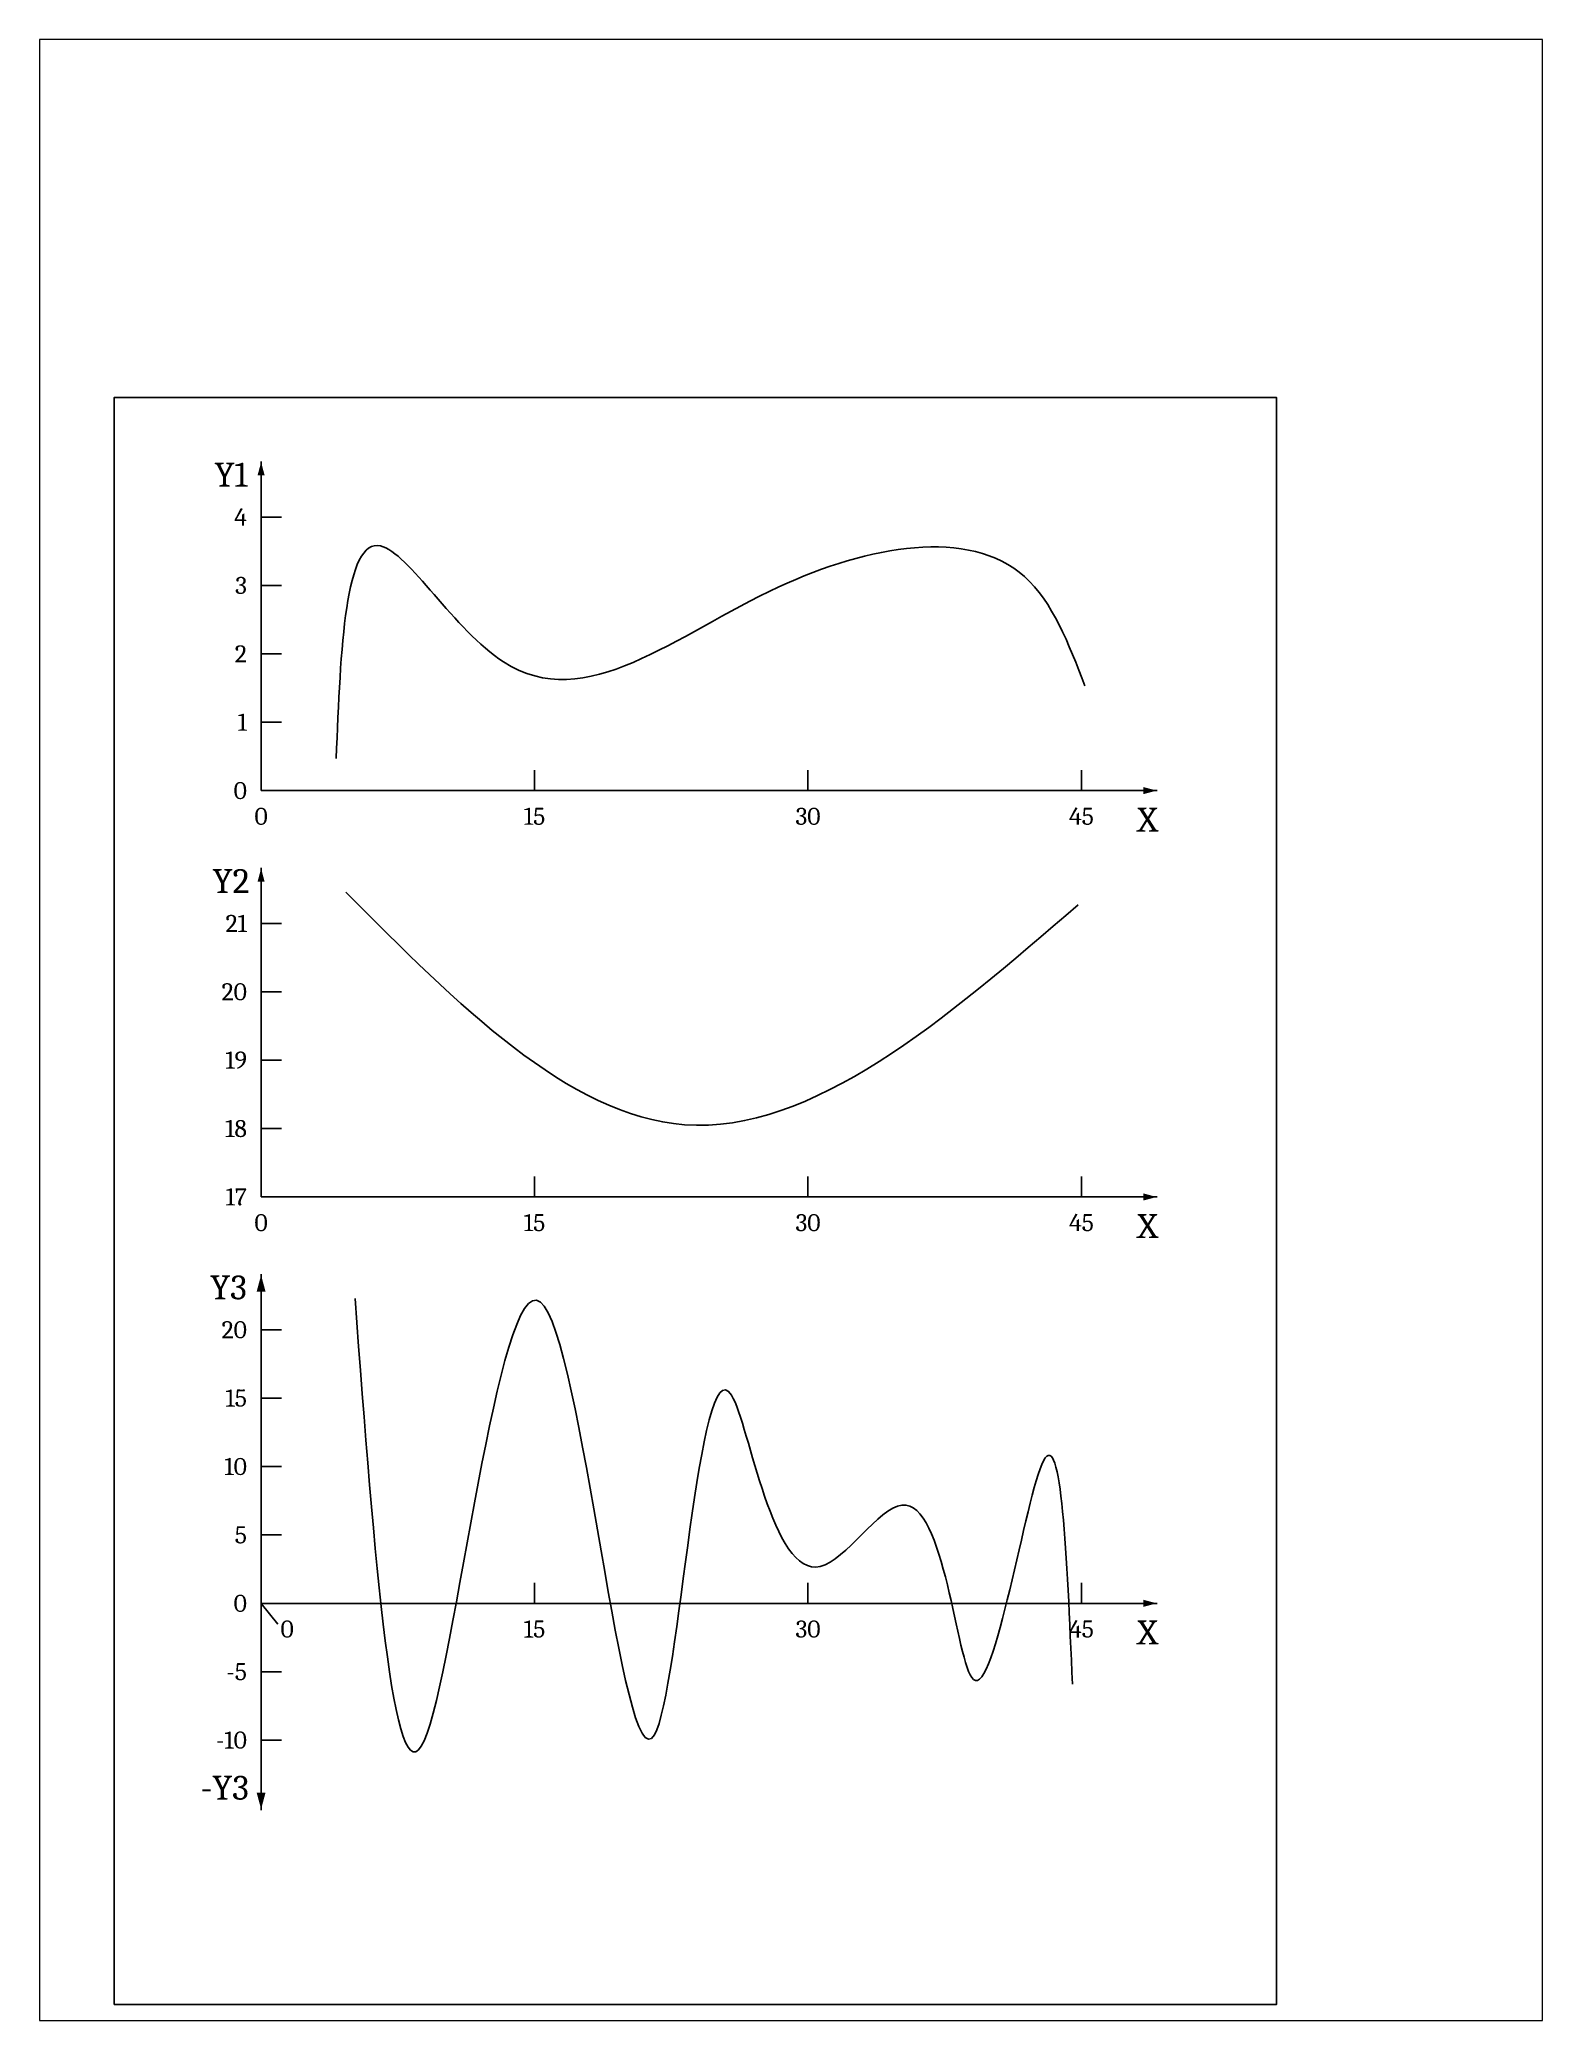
# Paper-space layout 'Présentation1' of a CAD drawing. Extents: x 20 to 179, y 26 to 235.
# The model-space entities are those that its viewports show. They can reach past a viewport. Long polylines and large blocks are cut down to what shows.
import ezdxf

# ---------------------------------------------------------------- set-up
doc = ezdxf.new("R2010")
doc.units = 0
doc.layers.get('0').update_dxf_attribs({"color": 31, "linetype": 'CONTINUOUS', "plot": 0})
for name, color, linetype in [('00.1-SYMBOLS', 3, 'CONTINUOUS'), ('00.3-HATCHING', 3, 'CONTINUOUS'), ('00.4-TEXT', 2, 'CONTINUOUS'), ('01.2-CONTINUOUS-0175', 3, 'CONTINUOUS'), ('01.4-CONTINUOUS-035', 7, 'CONTINUOUS'), ('01.5-CONTINUOUS-050', 4, 'CONTINUOUS')]:
    doc.layers.add(name, color=color, linetype=linetype)
doc.layers.add('00.8-CADRES', color=9, linetype='CONTINUOUS', plot=False)
doc.styles.add('Cambria-2-5', font='Cambria.ttf', dxfattribs={"height": 2.5})
doc.styles.add('Cambria-3-5', font='Cambria.ttf', dxfattribs={"height": 3.5})
doc.styles.add('Latin-2-5', font='ISOCP.SHX', dxfattribs={"height": 2.5})
doc.dimstyles.new('ISO129 TC10', dxfattribs={"dimscale": 0, "dimtxt": 2.5, "dimasz": 2, "dimexe": 1.5, "dimexo": 0, "dimgap": 1, "dimtad": 1, "dimdsep": 46, "dimlunit": 6, "dimtxsty": 'Latin-2-5', "dimblk": 'FL30°iso129', "dimcen": 1.75, "dimclrd": 256, "dimclre": 256, "dimclrt": 2, "dimaunit": 1, "dimadec": 0, "dimazin": 0, "dimtfac": 2.5, "dimtmove": 0, "dimatfit": 0, "dimldrblk": 'FL30°iso129', "dimfxl": 1, "dimtolj": 1, "dimtzin": 0, "dimlwd": -1, "dimlwe": -1, "dimarcsym": 0})

# ---------------------------------------------------------------- blocks, each defined once
blk = doc.blocks.new('FL30°iso129')
blk.add_hatch(color=256).paths.add_polyline_path([(-0.05, 0), (-1.02, 0.26), (-1.02, -0.26)])

msp = doc.modelspace()

# ---------------------------------------------------------------- hatches: boundary and pattern name
at = {"layer": '00.3-HATCHING'}
h = msp.add_hatch(dxfattribs=at)
h.set_pattern_fill('ANGLE', color=256)
h.set_pattern_definition([(0, (83.8855, 30.899), (0, 6.985), [5.08, -1.905]), (90, (83.8855, 30.899), (-6.985, 4e-16), [5.08, -1.905])])
h.paths.add_polyline_path([(130.62, 139.06, 1), (128.62, 139.06, 1)])
h = msp.add_hatch(dxfattribs=at)
h.set_pattern_fill('ANGLE', color=256)
h.set_pattern_definition([(0, (64.5446, 23.372), (0, 6.985), [5.08, -1.905]), (90, (64.5446, 23.372), (-6.985, 4e-16), [5.08, -1.905])])
h.paths.add_polyline_path([(111.28, 131.54, 1), (109.28, 131.54, 1)])
h = msp.add_hatch(dxfattribs=at)
h.set_pattern_fill('ANGLE', color=256)
h.set_pattern_definition([(0, (52.0416, 19.72), (0, 6.985), [5.08, -1.905]), (90, (52.0416, 19.72), (-6.985, 4e-16), [5.08, -1.905])])
h.paths.add_polyline_path([(98.77, 127.89, 1), (96.77, 127.89, 1)])
h = msp.add_hatch(dxfattribs=at)
h.set_pattern_fill('ANGLE', color=256)
h.set_pattern_definition([(0, (42.4614, 14.6076), (0, 6.985), [5.08, -1.905]), (90, (42.4614, 14.6076), (-6.985, 4e-16), [5.08, -1.905])])
h.paths.add_polyline_path([(89.19, 122.77, 1), (87.19, 122.77, 1)])
h = msp.add_hatch(dxfattribs=at)
h.set_pattern_fill('ANGLE', color=256)
h.set_pattern_definition([(0, (29.1465, 10.225), (0, 6.985), [5.08, -1.905]), (90, (29.1465, 10.225), (-6.985, 4e-16), [5.08, -1.905])])
h.paths.add_polyline_path([(75.88, 118.39, 1), (73.88, 118.39, 1)])
h = msp.add_hatch(dxfattribs=at)
h.set_pattern_fill('ANGLE', color=256)
h.set_pattern_definition([(0, (14.0455, 3.9765), (0, 6.985), [5.08, -1.905]), (90, (14.0455, 3.9765), (-6.985, 4e-16), [5.08, -1.905])])
h.paths.add_polyline_path([(60.78, 112.14, 1), (58.78, 112.14, 1)])
h = msp.add_hatch(dxfattribs=at)
h.set_pattern_fill('ANGLE', color=256)
h.set_pattern_definition([(0, (0, 0), (0, 6.985), [5.08, -1.905]), (90, (0, 0), (-6.985, 4e-16), [5.08, -1.905])])
h.paths.add_polyline_path([(46.73, 108.17, 1), (44.73, 108.17, 1)])

# ---------------------------------------------------------------- linework, layer by layer
at = {"layer": '00.1-SYMBOLS'}
msp.add_line((21.48, 58.66), (23.92, 55.62), dxfattribs=at)
at = {"layer": '00.8-CADRES'}
msp.add_lwpolyline([(0, 0), (170, 0), (170, 235), (0, 235)], close=True, dxfattribs=at)
at = {"layer": '01.2-CONTINUOUS-0175'}
for p, q in [((21.48, 217.5), (24.48, 217.5)), ((21.48, 207.5), (24.48, 207.5)), ((21.48, 197.5), (24.48, 197.5)), ((21.48, 187.5), (24.48, 187.5)), ((61.48, 177.5), (61.48, 180.5)), ((101.48, 177.5), (101.48, 180.5)), ((141.48, 177.5), (141.48, 180.5)), ((21.48, 158.08), (24.48, 158.08)), ((21.48, 148.08), (24.48, 148.08)), ((21.48, 138.08), (24.48, 138.08)), ((21.48, 128.08), (24.48, 128.08)), ((61.48, 118.08), (61.48, 121.08)), ((101.48, 118.08), (101.48, 121.08)), ((141.48, 118.08), (141.48, 121.08)), ((21.48, 98.66), (24.48, 98.66)), ((21.48, 88.66), (24.48, 88.66)), ((21.48, 78.66), (24.48, 78.66)), ((21.48, 68.66), (24.48, 68.66)), ((61.48, 58.66), (61.48, 61.66)), ((101.48, 58.66), (101.48, 61.66)), ((141.48, 58.66), (141.48, 61.66)), ((21.48, 48.66), (24.48, 48.66)), ((21.48, 38.66), (24.48, 38.66))]:
    msp.add_line(p, q, dxfattribs=at)
at = {"layer": '01.4-CONTINUOUS-035'}
for p, q in [((21.48, 177.5), (21.48, 224.26)), ((21.48, 177.5), (151.22, 177.5)), ((21.48, 118.08), (21.48, 164.84)), ((21.48, 118.08), (151.22, 118.08)), ((21.48, 30.36), (21.48, 105.42)), ((21.48, 58.66), (151.22, 58.66))]:
    msp.add_line(p, q, dxfattribs=at)
for points in [[(32.47, 182.17), (38.96, 213.28), (56.94, 196.31), (97.21, 207.29), (133.16, 208.79), (141.98, 192.82)], [(33.88, 162.65), (83.4, 128.64), (141.01, 160.8)], [(35.22, 103.22), (45.33, 38.57), (62.34, 102.72), (79.02, 39.45), (90.3, 89.08), (103.27, 64.06), (115.23, 73.02), (125.68, 47.53), (135.95, 79.52), (140.16, 46.83)]]:
    msp.add_spline(points, degree=3, dxfattribs=at)

# ---------------------------------------------------------------- texts
at = {"layer": '00.4-TEXT', "color": 7, "char_height": 3.5, "attachment_point": 2, "style": 'Cambria-3-5'}
for s, insert in [('\\A1;Y{\\H1x;1}', (17.08, 225.45)), ('X', (151.13, 175)), ('\\A1;Y{\\H1x;2}', (17.08, 166.03)), ('X', (151.13, 115.58)), ('\\A1;Y{\\H1x;3}', (16.71, 106.61)), ('X', (151.13, 56.16)), ('\\A1;-Y{\\H1x;3}', (16.15, 33.45))]:
    msp.add_mtext_dynamic_manual_height_columns(s, width=11.2931, gutter_width=10, heights=[0], dxfattribs=dict(at, insert=insert))
at = {"layer": '00.4-TEXT', "char_height": 2.5, "style": 'Cambria-2-5'}
for s, insert, attachment_point in [('4', (19.4, 217.5), 6), ('3', (19.4, 207.5), 6), ('2', (19.4, 197.5), 6), ('1', (19.4, 187.5), 6), ('0', (19.4, 177.5), 6), ('0', (21.48, 175), 2), ('15', (61.48, 175), 2), ('30', (101.48, 175), 2), ('45', (141.48, 175), 2), ('21', (19.4, 158.08), 6), ('20', (19.4, 148.08), 6), ('19', (19.4, 138.08), 6), ('18', (19.4, 128.08), 6), ('17', (19.4, 118.08), 6), ('0', (21.48, 115.58), 2), ('15', (61.48, 115.58), 2), ('30', (101.48, 115.58), 2), ('45', (141.48, 115.58), 2), ('20', (19.4, 98.66), 6), ('15', (19.4, 88.66), 6), ('10', (19.4, 78.66), 6), ('5', (19.4, 68.66), 6), ('0', (19.4, 58.66), 6), ('0', (25.29, 56.16), 2), ('15', (61.48, 56.16), 2), ('30', (101.48, 56.16), 2), ('45', (141.48, 56.16), 2), ('-5', (19.4, 48.66), 6), ('-10', (19.4, 38.66), 6)]:
    msp.add_mtext_dynamic_manual_height_columns(s, width=11.2931, gutter_width=10, heights=[0], dxfattribs=dict(at, insert=insert, attachment_point=attachment_point))

# ---------------------------------------------------------------- leaders
at = {"layer": '00.1-SYMBOLS'}
for points, override in [([(21.48, 225.63), (21.48, 219.16)], {"dimscale": 1, "dimtad": 0}), ([(152.58, 177.5), (146.09, 177.5)], {"dimscale": 1, "dimtad": 0}), ([(21.48, 166.21), (21.48, 159.74)], {"dimscale": 1, "dimtad": 0}), ([(152.58, 118.08), (146.09, 118.08)], {"dimscale": 1, "dimtad": 0}), ([(21.48, 106.79), (21.48, 100.32)], {"dimscale": 1, "dimasz": 2.5, "dimtad": 0}), ([(152.58, 58.66), (146.09, 58.66)], {"dimscale": 1, "dimtad": 0}), ([(21.48, 28.43), (21.48, 34.9)], {"dimscale": 1, "dimasz": 2.5, "dimtad": 0})]:
    msp.add_leader(points, dimstyle='ISO129 TC10', override=override, dxfattribs=at)

psp = doc.layouts.new('Présentation1')

# ---------------------------------------------------------------- viewports
at = {"layer": '01.5-CONTINUOUS-050'}
psp.add_viewport(center=(99.21, 130.71), size=(158.73, 209.13), view_center_point=(99, 142.5), view_height=289.634, dxfattribs=at)

doc.saveas('drawing.dxf')
